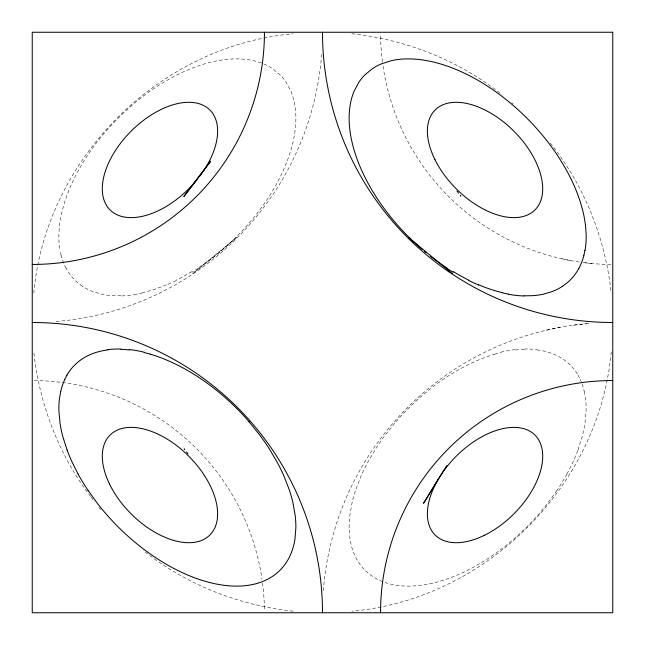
<?xml version="1.0" encoding="UTF-8"?>
<svg xmlns="http://www.w3.org/2000/svg" width="645" height="645" viewBox="0 0 645 645"><rect width="100%" height="100%" fill="white"/><g stroke="black" fill="none" stroke-linecap="round" stroke-linejoin="round"><path stroke-width="0.48" stroke-dasharray="3.23 2.42" d="M33.79 293.08C45.73 158.968 158.968 45.73 293.08 33.79M611.21 351.92C599.269 486.032 486.032 599.269 351.92 611.21M577.912 450.017L582.209 436.48A142.738 82.407 -45 0 0 584.951 423.475L586.087 411.034A142.819 82.439 -45 0 0 585.66 399.497L584.314 391.41M566.915 473.986L572.155 463.691A142.698 82.407 -45 0 0 577.936 450.017M556.853 490.539L547.468 503.535A142.827 82.471 -45 0 1 537.156 515.968A146.834 84.769 -45 0 1 525.893 527.852A145.125 83.794 -45 0 1 354.097 553.773A146.842 84.777 -45 0 1 352.331 549A142.795 82.439 -45 0 1 349.985 538.744L349.13 527.497A142.811 82.455 -45 0 1 349.8 515.581L352.049 502.778A142.698 82.391 -45 0 1 355.847 489.442L361.2 475.704A142.714 82.399 -45 0 1 367.948 461.981L376.091 448.227A142.666 82.35 -45 0 1 385.404 434.843L395.933 421.757M176.141 280.607L166.386 285.05M494.618 354.21L500.77 352.533M142.803 292.814L136.369 294.16M546.428 330.175L559.933 327.346M573.365 325.185L586.668 323.677M121.018 295.821L112.149 295.668A142.763 82.431 -45 0 1 101.144 294.047L93.525 291.814A143.053 82.552 -44.9 0 1 82.471 286.267M591.884 263.515L583.209 262.531M351.92 33.79C406.294 39.587 459.055 60.541 501.899 94.621M293.08 611.21C238.706 605.413 185.945 584.459 143.101 550.379M570.494 260.572L559.691 258.306M261.362 62.992L253.735 60.719A142.698 82.391 -45 0 0 242.762 59.098A146.931 84.834 -45 0 0 236.892 58.88A145.117 83.785 -45 0 0 64.685 202.054A146.649 84.656 -45 0 0 62.001 211.673A143.682 82.963 -45 0 0 59.163 229.289L58.897 234.909A143.593 82.963 -44.9 0 0 60.025 250.583M82.463 286.275L76.884 281.994A143.754 82.995 -45 0 1 68.41 272.174L66.121 268.328M511.727 102.749L513.186 104.071M98.79 507.357L100.773 509.542M456.837 191.025L461.054 196.443L456.813 190.839M188.211 454.024L183.946 448.557L188.187 454.161M550.379 143.101C584.459 185.945 605.413 238.706 611.21 293.08M90.526 496.376C58.614 454.757 39.45 403.939 33.79 351.92M91.114 497.166L94.621 501.899M578.017 375.116L580.274 379.454M321.661 54.333A290.25 290.25 0 0 1 54.333 321.661M323.339 590.667A290.25 290.25 0 0 1 590.667 323.339M34.241 380.558A232.2 232.2 0 0 1 262.015 579.21M262.547 583.104A232.2 232.2 0 0 1 264.442 610.759M610.759 264.442A232.2 232.2 0 0 1 583.104 262.547M579.21 262.015A232.2 232.2 0 0 1 382.985 65.79M382.453 61.896A232.2 232.2 0 0 1 380.558 34.241M66.104 268.344A143.891 83.068 -45 0 1 61.098 255.396M61.17 255.347A148.003 85.398 -45.1 0 1 60.122 250.518M263.765 63.936A142.698 82.383 -45 0 1 272.561 68.66L280.14 74.893A142.722 82.399 -45 0 1 286.267 82.455L290.968 91.364A142.682 82.375 -45 0 1 294.104 101.354A146.947 84.842 -45 0 1 295.676 112.335A145.117 83.785 -45 0 1 219.195 252.493L192.726 273.585L236.497 237.489L219.195 252.485A146.528 84.551 -45 0 1 213.253 257.21A143.956 83.149 -45 0 1 198.112 267.957M198.192 268.28A147.826 85.559 -45 0 1 191.912 272.23M191.807 271.561A143.658 82.649 -44.9 0 1 176.149 280.188M166.41 284.792A144.883 83.181 -44.8 0 1 142.876 292.588M136.313 294.322A143.44 82.995 -45.1 0 1 120.962 295.958M395.917 421.749A142.634 82.35 -45 0 1 407.358 409.365L413.469 403.431A144.94 83.624 -45 0 1 494.626 354.194M500.859 352.202A143.706 83.278 -45.2 0 1 515.702 349.526M515.516 349.977A147.947 85.325 -44.9 0 1 523.95 349.324M524.087 349.05A143.73 83.076 -45.1 0 1 537.148 349.655M537.011 349.888A145.246 83.745 -44.9 0 1 578.065 375.076M580.234 379.486A143.456 82.762 -45.1 0 1 581.218 381.751M582.104 384.073A143.456 82.762 -45.1 0 1 584.233 391.459M566.947 473.986A143.214 82.729 -45 0 1 556.885 490.547"/><path stroke-width="0.97" d="M60.686 391.41L59.34 399.497A142.819 82.439 45 0 0 58.913 411.034L60.066 423.483A142.738 82.407 45 0 0 62.775 436.48L67.088 450.017M64.726 379.454L66.983 375.116M578.879 268.328L576.59 272.174A143.754 82.995 45 0 1 568.116 282.002L562.537 286.275M438.253 479.251L423.555 503.293L446.921 465.44M523.982 295.821L532.851 295.668A142.763 82.431 45 0 0 543.856 294.047L551.475 291.814A143.053 82.552 44.9 0 0 562.529 286.267M508.631 294.16L502.197 292.814M144.23 352.533L150.382 354.21M478.614 285.05L468.859 280.607M408.503 237.489L452.274 273.585M249.067 421.757L259.596 434.843A142.666 82.35 45 0 1 268.909 448.227L277.06 461.981A142.714 82.399 45 0 1 283.792 475.704L289.154 489.442A142.698 82.391 45 0 1 292.959 502.778L295.192 515.581A142.811 82.455 45 0 1 295.87 527.497L295.023 538.744A142.795 82.439 45 0 1 292.661 548.992A146.842 84.777 45 0 1 290.911 553.773A145.125 83.794 45 0 1 119.107 527.852A146.834 84.769 45 0 1 107.852 515.968A142.827 82.471 45 0 1 97.532 503.543L88.147 490.539M78.085 473.986L72.845 463.691A142.698 82.407 45 0 1 67.064 450.017M264.45 32.25A232.2 232.2 0 0 1 32.25 264.45M612.75 322.5A290.25 290.25 0 0 1 322.5 32.25M32.25 322.5A290.25 290.25 0 0 1 322.5 612.75M380.55 612.75A232.2 232.2 0 0 1 612.75 380.55M197.741 178.786A70.619 40.764 -45 0 1 103.547 198.499A70.619 40.764 -45 0 1 176.883 103.764A70.619 40.764 -45 0 1 199.966 175.916M249.083 421.749A142.634 82.35 45 0 0 237.642 409.365L231.531 403.431A144.94 83.624 45 0 0 150.374 354.194M129.298 349.526A143.706 83.278 45.2 0 1 144.141 352.202M121.05 349.324A147.947 85.325 44.9 0 1 129.484 349.977M107.852 349.655A143.73 83.076 45.1 0 1 120.913 349.05M66.935 375.076A145.246 83.745 44.9 0 1 107.989 349.888M60.767 391.459A143.456 82.762 45.1 0 1 64.766 379.486M88.115 490.547A143.214 82.729 45 0 1 78.053 473.986M583.902 255.396A143.891 83.068 45 0 1 578.896 268.344M584.878 250.518A148.003 85.398 45.1 0 1 583.83 255.347M584.975 250.583A143.593 82.963 44.9 0 0 586.168 234.941L585.829 229.289A143.682 82.963 45 0 0 583.015 211.673A146.649 84.656 45 0 0 580.323 202.046A145.117 83.785 45 0 0 408.108 58.897A146.931 84.834 45 0 0 402.238 59.098A142.698 82.391 45 0 0 391.265 60.719L381.235 63.936A142.698 82.383 45 0 0 372.439 68.66L364.86 74.893A142.722 82.399 45 0 0 358.733 82.455L354.032 91.364A142.682 82.375 45 0 0 350.896 101.354A146.947 84.842 45 0 0 349.324 112.335A145.117 83.785 45 0 0 422.225 249.478M425.805 252.493A145.117 83.785 45 0 1 424.37 251.292M430.263 256.041A146.528 84.551 45 0 0 431.747 257.21A143.956 83.149 45 0 0 446.888 267.957M453.088 272.23A147.826 85.559 45 0 1 446.808 268.28M468.851 280.188A143.658 82.649 44.9 0 1 453.193 271.561M502.124 292.588A144.883 83.181 44.8 0 1 478.59 284.792M524.038 295.958A143.44 82.995 45.1 0 1 508.687 294.322M210.625 161.25L183.946 196.443L210.625 161.25M612.75 32.25L32.25 32.25L32.25 612.75L612.75 612.75L612.75 32.25M484.161 535.415A70.619 40.772 -45 0 0 535.415 435.552A70.619 40.772 -45 0 0 435.552 484.161A70.619 40.772 -45 0 0 484.161 535.415M434.98 159.702A70.619 40.764 45 0 0 534.85 210.028A70.619 40.764 45 0 0 485.29 110.158A70.619 40.764 45 0 0 434.98 159.702M109.384 483.742A70.619 40.772 45 0 0 209.246 535.608A70.619 40.772 45 0 0 161.258 435.77A70.619 40.772 45 0 0 109.384 483.742"/></g></svg>
